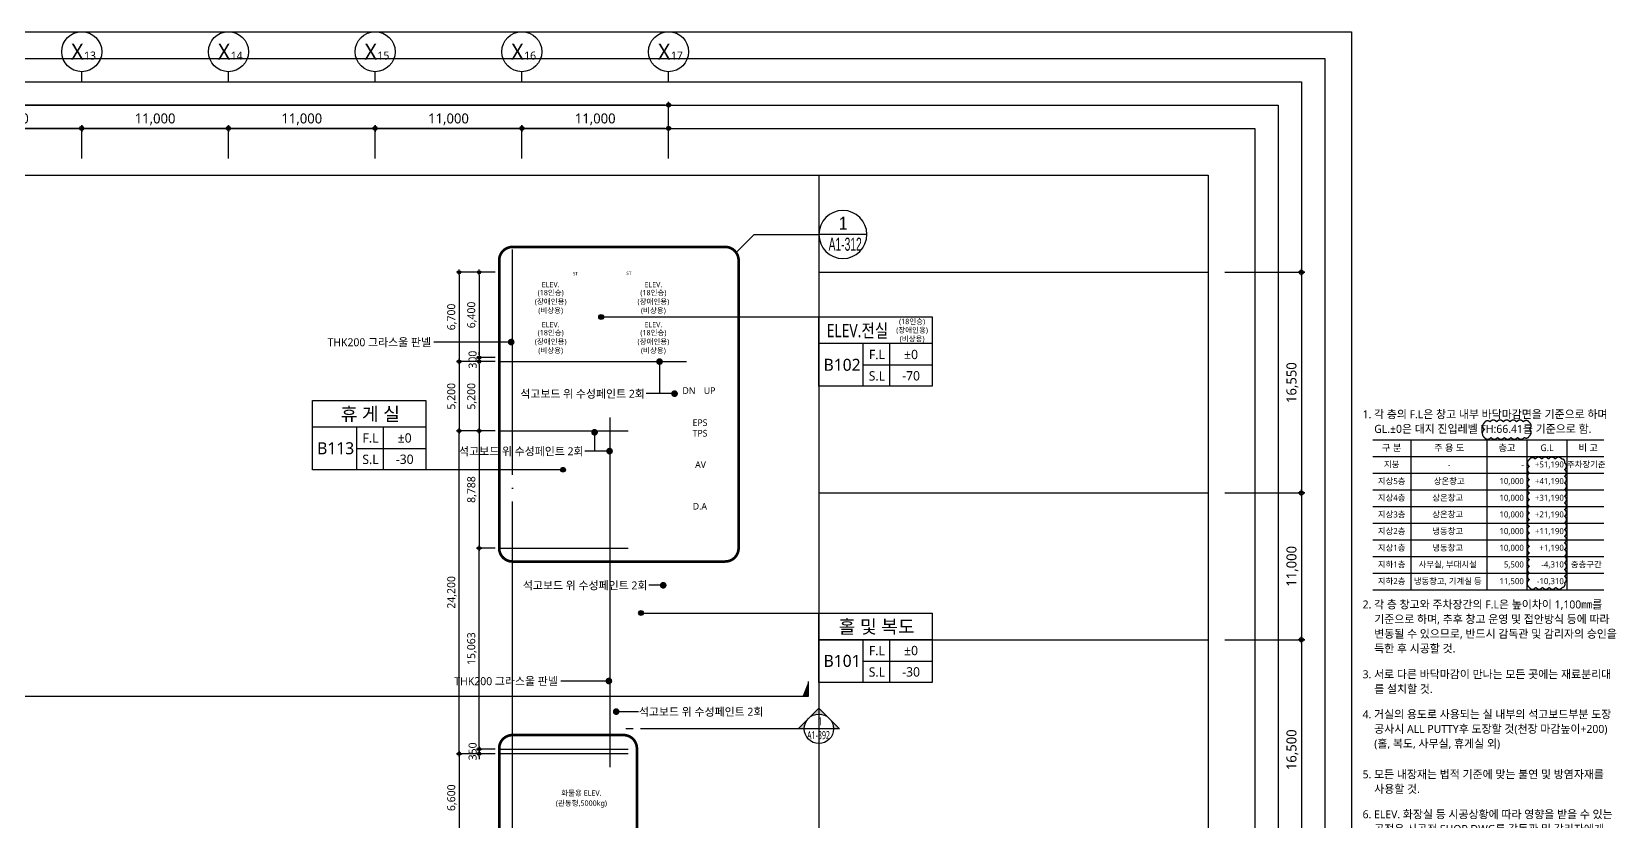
# Model space of a CAD drawing. Header units: millimetres. Extents: x 45782458 to 46215946, y 191740 to 1509539.
# Drawn here: x 46084020 to 46202835, y 1134234 to 1193440 of the extents above; entities that cross this region are included whole.
import ezdxf
from ezdxf.enums import TextEntityAlignment as Align

# ---------------------------------------------------------------- set-up
doc = ezdxf.new("R2010")
doc.units = ezdxf.units.MM
doc.header["$LTSCALE"] = 1000
doc.header["$MEASUREMENT"] = 0
doc.header["$PDSIZE"] = -10
for name, pattern in [('ACAD_ISO03W100', [30, 12, -18]), ('CEN', [62, 60, -1, 0, -1]), ('SYM$0$DASHDOT', [1, 0.5, -0.25, 0, -0.25])]:
    doc.linetypes.add(name, pattern=pattern)
doc.layers.get('0').update_dxf_attribs({"linetype": 'CONTINUOUS'})
doc.layers.get('Defpoints').update_dxf_attribs({"color": 171, "linetype": 'CONTINUOUS'})
for name, color, linetype in [('cen', 14, 'CONTINUOUS'), ('Center(AR)', 30, 'CEN'), ('DIM', 7, 'CONTINUOUS'), ('LED', 7, 'CONTINUOUS'), ('NDIM', 7, 'CONTINUOUS'), ('SYM', 7, 'CONTINUOUS'), ('SYM(AXIS)', 7, 'CONTINUOUS'), ('TEXT(AXIS)', 2, 'CONTINUOUS'), ('TEXT(MIN)', 7, 'CONTINUOUS'), ('TEXT(노트)', 7, 'CONTINUOUS'), ('TEXT(실명)', 3, 'CONTINUOUS'), ('TEXT-기입', 6, 'CONTINUOUS'), ('TITLE', 7, 'CONTINUOUS'), ('구간정리', 6, 'CONTINUOUS'), ('구간정리-TEXT', 3, 'CONTINUOUS')]:
    doc.layers.add(name, color=color, linetype=linetype)
doc.layers.add('VE변경사항적용-20220616', color=10, linetype='CONTINUOUS', plot=False)
doc.styles.add('CGS', font='cgse', dxfattribs={"bigfont": 'cgs'})
doc.styles.add('SYM$0$ARIAL', font='arial.ttf')
doc.styles.add('SYM$0$돋움', font='', dxfattribs={"width": 0.9})
doc.styles.add('TE', font='malgun_0.ttf')
doc.styles.add('나눔바른고딕', font='NanumBarunGothic.ttf')
doc.styles.get('SYM$0$돋움').set_extended_font_data('Dotum')
doc.dimstyles.new('BA', dxfattribs={"dimscale": 500, "dimtxt": 3, "dimasz": 1, "dimexe": 1, "dimexo": 5, "dimgap": 0.9, "dimtad": 1, "dimdec": 0, "dimdsep": 46, "dimlunit": 6, "dimtxsty": 'TE', "dimblk": 'DDD', "dimcen": 2.5, "dimclrd": 256, "dimclre": 256, "dimclrt": 3, "dimazin": 2, "dimtfac": 1, "dimtdec": 0, "dimtix": 1, "dimtmove": 2, "dimatfit": 3, "dimldrblk": 'DDD', "dimfxl": 1, "dimtolj": 1, "dimtzin": 0, "dimarcsym": 2})
doc.dimstyles.new('NDIM 1200', dxfattribs={"dimscale": 500, "dimtxt": 3, "dimasz": 1, "dimexe": 2, "dimexo": 2, "dimgap": 1, "dimtad": 1, "dimdec": 0, "dimdsep": 46, "dimtxsty": 'CGS', "dimblk": 'DOT0', "dimcen": 1, "dimdle": 8, "dimclrd": 2, "dimclre": 2, "dimclrt": 2, "dimadec": 0, "dimazin": 0, "dimtfac": 1, "dimtdec": 0, "dimtix": 1, "dimtmove": 2, "dimatfit": 3, "dimldrblk": 'DOT0', "dimfxl": 1, "dimtolj": 1, "dimtzin": 0, "dimlwd": -1, "dimlwe": -1, "dimarcsym": 0})

# ---------------------------------------------------------------- blocks, each defined once
blk = doc.blocks.new('DDD')
at = {"layer": 'DIM', "color": 0}
for p, q in [((-1, 0), (1, 0)), ((0, -1), (0, 1))]:
    blk.add_line(p, q, dxfattribs=at)
for radius in [0.6, 0.3]:
    blk.add_circle((0, 0), radius, dxfattribs=at)
blk = doc.blocks.new('*D307')
at = {"layer": 'Defpoints', "color": 0, "ltscale": 0.4, "transparency": 16777216}
for p in [(46076772, 1186190), (46076772, 1182690), (46087772, 1182690)]:
    blk.add_point(p, dxfattribs=at)
at = {"layer": 'NDIM', "lineweight": -2, "ltscale": 0.4, "transparency": 16777216}
for p, q in [((46076772, 1183940), (46076772, 1186440)), ((46087522, 1186190), (46077022, 1186190)), ((46087772, 1183940), (46087772, 1186440))]:
    blk.add_line(p, q, dxfattribs=at)
at = {"layer": 'NDIM', "lineweight": -2, "ltscale": 0.4, "transparency": 16777216, "xscale": 250, "yscale": 250, "zscale": 250, "rotation": 180}
blk.add_blockref('DDD', (46076772, 1186190), dxfattribs=at)
at = {"layer": 'NDIM', "lineweight": -2, "ltscale": 0.4, "transparency": 16777216, "xscale": 250, "yscale": 250, "zscale": 250}
blk.add_blockref('DDD', (46087772, 1186190), dxfattribs=at)
at = {"layer": 'NDIM', "color": 3, "ltscale": 0.4, "transparency": 16777216, "insert": (46082272, 1186868), "char_height": 750, "attachment_point": 5, "style": 'TE'}
blk.add_mtext('\\A1;11,000', dxfattribs=at)
blk = doc.blocks.new('*D308')
at = {"layer": 'Defpoints', "color": 0, "ltscale": 0.4, "transparency": 16777216}
for p in [(46087772, 1186190), (46087772, 1182690), (46098772, 1182690)]:
    blk.add_point(p, dxfattribs=at)
at = {"layer": 'NDIM', "lineweight": -2, "ltscale": 0.4, "transparency": 16777216}
for p, q in [((46087772, 1183940), (46087772, 1186440)), ((46098522, 1186190), (46088022, 1186190)), ((46098772, 1183940), (46098772, 1186440))]:
    blk.add_line(p, q, dxfattribs=at)
at = {"layer": 'NDIM', "lineweight": -2, "ltscale": 0.4, "transparency": 16777216, "xscale": 250, "yscale": 250, "zscale": 250, "rotation": 180}
blk.add_blockref('DDD', (46087772, 1186190), dxfattribs=at)
at = {"layer": 'NDIM', "lineweight": -2, "ltscale": 0.4, "transparency": 16777216, "xscale": 250, "yscale": 250, "zscale": 250}
blk.add_blockref('DDD', (46098772, 1186190), dxfattribs=at)
at = {"layer": 'NDIM', "color": 3, "ltscale": 0.4, "transparency": 16777216, "insert": (46093272, 1186868), "char_height": 750, "attachment_point": 5, "style": 'TE'}
blk.add_mtext('\\A1;11,000', dxfattribs=at)
blk = doc.blocks.new('A$C2F20087E')
at = {"layer": 'SYM(AXIS)'}
blk.add_line((600, 0), (600, 300), dxfattribs=at)
blk.add_circle((600, 900), 600, dxfattribs=at)
blk = doc.blocks.new('*D309')
at = {"layer": 'Defpoints', "color": 0, "ltscale": 0.4, "transparency": 16777216}
for p in [(46098772, 1186190), (46098772, 1182690), (46109772, 1182690)]:
    blk.add_point(p, dxfattribs=at)
at = {"layer": 'NDIM', "lineweight": -2, "ltscale": 0.4, "transparency": 16777216}
for p, q in [((46098772, 1183940), (46098772, 1186440)), ((46109522, 1186190), (46099022, 1186190)), ((46109772, 1183940), (46109772, 1186440))]:
    blk.add_line(p, q, dxfattribs=at)
at = {"layer": 'NDIM', "lineweight": -2, "ltscale": 0.4, "transparency": 16777216, "xscale": 250, "yscale": 250, "zscale": 250, "rotation": 180}
blk.add_blockref('DDD', (46098772, 1186190), dxfattribs=at)
at = {"layer": 'NDIM', "lineweight": -2, "ltscale": 0.4, "transparency": 16777216, "xscale": 250, "yscale": 250, "zscale": 250}
blk.add_blockref('DDD', (46109772, 1186190), dxfattribs=at)
at = {"layer": 'NDIM', "color": 3, "ltscale": 0.4, "transparency": 16777216, "insert": (46104272, 1186868), "char_height": 750, "attachment_point": 5, "style": 'TE'}
blk.add_mtext('\\A1;11,000', dxfattribs=at)
blk = doc.blocks.new('*D310')
at = {"layer": 'Defpoints', "color": 0, "ltscale": 0.4, "transparency": 16777216}
for p in [(46109772, 1186190), (46109772, 1182690), (46120772, 1182690)]:
    blk.add_point(p, dxfattribs=at)
at = {"layer": 'NDIM', "lineweight": -2, "ltscale": 0.4, "transparency": 16777216}
for p, q in [((46109772, 1183940), (46109772, 1186440)), ((46120522, 1186190), (46110022, 1186190)), ((46120772, 1183940), (46120772, 1186440))]:
    blk.add_line(p, q, dxfattribs=at)
at = {"layer": 'NDIM', "lineweight": -2, "ltscale": 0.4, "transparency": 16777216, "xscale": 250, "yscale": 250, "zscale": 250, "rotation": 180}
blk.add_blockref('DDD', (46109772, 1186190), dxfattribs=at)
at = {"layer": 'NDIM', "lineweight": -2, "ltscale": 0.4, "transparency": 16777216, "xscale": 250, "yscale": 250, "zscale": 250}
blk.add_blockref('DDD', (46120772, 1186190), dxfattribs=at)
at = {"layer": 'NDIM', "color": 3, "ltscale": 0.4, "transparency": 16777216, "insert": (46115272, 1186868), "char_height": 750, "attachment_point": 5, "style": 'TE'}
blk.add_mtext('\\A1;11,000', dxfattribs=at)
blk = doc.blocks.new('*D311')
at = {"layer": 'Defpoints', "color": 0, "ltscale": 0.4, "transparency": 16777216}
for p in [(46120772, 1186190), (46120772, 1182690), (46131772, 1182690)]:
    blk.add_point(p, dxfattribs=at)
at = {"layer": 'NDIM', "lineweight": -2, "ltscale": 0.4, "transparency": 16777216}
for p, q in [((46120772, 1183940), (46120772, 1186440)), ((46131522, 1186190), (46121022, 1186190)), ((46131772, 1183940), (46131772, 1186440))]:
    blk.add_line(p, q, dxfattribs=at)
at = {"layer": 'NDIM', "lineweight": -2, "ltscale": 0.4, "transparency": 16777216, "xscale": 250, "yscale": 250, "zscale": 250, "rotation": 180}
blk.add_blockref('DDD', (46120772, 1186190), dxfattribs=at)
at = {"layer": 'NDIM', "lineweight": -2, "ltscale": 0.4, "transparency": 16777216, "xscale": 250, "yscale": 250, "zscale": 250}
blk.add_blockref('DDD', (46131772, 1186190), dxfattribs=at)
at = {"layer": 'NDIM', "color": 3, "ltscale": 0.4, "transparency": 16777216, "insert": (46126272, 1186868), "char_height": 750, "attachment_point": 5, "style": 'TE'}
blk.add_mtext('\\A1;11,000', dxfattribs=at)
blk = doc.blocks.new('A$C51E23882')
at = {"layer": 'TITLE'}
blk.add_lwpolyline([(8500, 0), (0, 0), (0, 5200), (8500, 5200)], close=True, dxfattribs=at)
for points in [[(8500, 3200), (0, 3200)], [(3300, 3200), (3300, 0)], [(5300, 3200), (5300, 0)], [(3300, 1600), (8500, 1600)]]:
    blk.add_lwpolyline(points, dxfattribs=at)
at = {"layer": 'TITLE', "style": '나눔바른고딕'}
for s, p in [('F.L', (4352, 2378)), ('S.L', (4352, 778))]:
    blk.add_text(s, height=700, dxfattribs=at).set_placement(p, align=Align.MIDDLE)
blk = doc.blocks.new('*D538')
at = {"layer": 'Defpoints', "color": 0, "ltscale": 0.4, "transparency": 16777216}
for p in [(46172222, 1147851), (46172222, 1131351), (46179222, 1131351)]:
    blk.add_point(p, dxfattribs=at)
at = {"layer": 'NDIM', "lineweight": -2, "ltscale": 0.4, "transparency": 16777216}
for p, q in [((46173472, 1147851), (46179472, 1147851)), ((46179222, 1147601), (46179222, 1131601)), ((46173472, 1131351), (46179472, 1131351))]:
    blk.add_line(p, q, dxfattribs=at)
at = {"layer": 'NDIM', "lineweight": -2, "ltscale": 0.4, "transparency": 16777216, "xscale": 250, "yscale": 250, "zscale": 250}
for p, rotation in [((46179222, 1147851), 90), ((46179222, 1131351), 270)]:
    blk.add_blockref('DDD', p, dxfattribs=dict(at, rotation=rotation))
at = {"layer": 'NDIM', "color": 3, "ltscale": 0.4, "transparency": 16777216, "insert": (46178545, 1139601), "char_height": 750, "attachment_point": 5, "rotation": 90, "style": 'TE'}
blk.add_mtext('\\A1;16,500', dxfattribs=at)
blk = doc.blocks.new('*D539')
at = {"layer": 'Defpoints', "color": 0, "ltscale": 0.4, "transparency": 16777216}
for p in [(46172222, 1158851), (46172222, 1147851), (46179222, 1147851)]:
    blk.add_point(p, dxfattribs=at)
at = {"layer": 'NDIM', "lineweight": -2, "ltscale": 0.4, "transparency": 16777216}
for p, q in [((46173472, 1158851), (46179472, 1158851)), ((46179222, 1158601), (46179222, 1148101)), ((46173472, 1147851), (46179472, 1147851))]:
    blk.add_line(p, q, dxfattribs=at)
at = {"layer": 'NDIM', "lineweight": -2, "ltscale": 0.4, "transparency": 16777216, "xscale": 250, "yscale": 250, "zscale": 250}
for p, rotation in [((46179222, 1158851), 90), ((46179222, 1147851), 270)]:
    blk.add_blockref('DDD', p, dxfattribs=dict(at, rotation=rotation))
at = {"layer": 'NDIM', "color": 3, "ltscale": 0.4, "transparency": 16777216, "insert": (46178545, 1153351), "char_height": 750, "attachment_point": 5, "rotation": 90, "style": 'TE'}
blk.add_mtext('\\A1;11,000', dxfattribs=at)
blk = doc.blocks.new('*D540')
at = {"layer": 'Defpoints', "color": 0, "ltscale": 0.4, "transparency": 16777216}
for p in [(46172222, 1175401), (46172222, 1158851), (46179222, 1158851)]:
    blk.add_point(p, dxfattribs=at)
at = {"layer": 'NDIM', "lineweight": -2, "ltscale": 0.4, "transparency": 16777216}
for p, q in [((46173472, 1175401), (46179472, 1175401)), ((46179222, 1175151), (46179222, 1159101)), ((46173472, 1158851), (46179472, 1158851))]:
    blk.add_line(p, q, dxfattribs=at)
at = {"layer": 'NDIM', "lineweight": -2, "ltscale": 0.4, "transparency": 16777216, "xscale": 250, "yscale": 250, "zscale": 250}
for p, rotation in [((46179222, 1175401), 90), ((46179222, 1158851), 270)]:
    blk.add_blockref('DDD', p, dxfattribs=dict(at, rotation=rotation))
at = {"layer": 'NDIM', "color": 3, "ltscale": 0.4, "transparency": 16777216, "insert": (46178545, 1167126), "char_height": 750, "attachment_point": 5, "rotation": 90, "style": 'TE'}
blk.add_mtext('\\A1;16,550', dxfattribs=at)
blk = doc.blocks.new('*D668')
at = {"layer": 'Defpoints', "color": 0, "ltscale": 0.4, "transparency": 16777216}
for p in [(46119072, 1139651), (46117572, 1139301), (46119072, 1139301)]:
    blk.add_point(p, dxfattribs=at)
at = {"layer": 'NDIM', "lineweight": -2, "ltscale": 0.4, "transparency": 16777216}
for p, q in [((46118772, 1139651), (46117372, 1139651)), ((46117572, 1139851), (46117572, 1140051)), ((46117572, 1139651), (46117572, 1139301)), ((46118772, 1139301), (46117372, 1139301)), ((46117572, 1139101), (46117572, 1138901))]:
    blk.add_line(p, q, dxfattribs=at)
at = {"layer": 'NDIM', "lineweight": -2, "ltscale": 0.4, "transparency": 16777216, "xscale": 200, "yscale": 200, "zscale": 200}
for p, rotation in [((46117572, 1139651), 270), ((46117572, 1139301), 90)]:
    blk.add_blockref('DDD', p, dxfattribs=dict(at, rotation=rotation))
at = {"layer": 'NDIM', "color": 3, "ltscale": 0.4, "transparency": 16777216, "insert": (46117082, 1139476), "char_height": 600, "attachment_point": 5, "rotation": 90, "style": 'TE'}
blk.add_mtext('\\A1;350', dxfattribs=at)
blk = doc.blocks.new('*D669')
at = {"layer": 'Defpoints', "color": 0, "ltscale": 0.4, "transparency": 16777216}
for p in [(46119072, 1139301), (46116072, 1132701), (46119072, 1132701)]:
    blk.add_point(p, dxfattribs=at)
at = {"layer": 'NDIM', "lineweight": -2, "ltscale": 0.4, "transparency": 16777216}
for p, q in [((46118772, 1139301), (46115872, 1139301)), ((46116072, 1139101), (46116072, 1132901)), ((46118772, 1132701), (46115872, 1132701))]:
    blk.add_line(p, q, dxfattribs=at)
at = {"layer": 'NDIM', "lineweight": -2, "ltscale": 0.4, "transparency": 16777216, "xscale": 200, "yscale": 200, "zscale": 200}
for p, rotation in [((46116072, 1139301), 90), ((46116072, 1132701), 270)]:
    blk.add_blockref('DDD', p, dxfattribs=dict(at, rotation=rotation))
at = {"layer": 'NDIM', "color": 3, "ltscale": 0.4, "transparency": 16777216, "insert": (46115532, 1136001), "char_height": 600, "attachment_point": 5, "rotation": 90, "style": 'TE'}
blk.add_mtext('\\A1;6,600', dxfattribs=at)
blk = doc.blocks.new('*D674')
at = {"layer": 'Defpoints', "color": 0, "ltscale": 0.4, "transparency": 16777216}
for p in [(46117572, 1168701), (46119072, 1169001), (46119072, 1168701)]:
    blk.add_point(p, dxfattribs=at)
at = {"layer": 'NDIM', "lineweight": -2, "ltscale": 0.4, "transparency": 16777216}
for p, q in [((46117572, 1169201), (46117572, 1169401)), ((46118772, 1169001), (46117372, 1169001)), ((46118772, 1168701), (46117372, 1168701)), ((46117572, 1169001), (46117572, 1168701)), ((46117572, 1168501), (46117572, 1168301))]:
    blk.add_line(p, q, dxfattribs=at)
at = {"layer": 'NDIM', "lineweight": -2, "ltscale": 0.4, "transparency": 16777216, "xscale": 200, "yscale": 200, "zscale": 200}
for p, rotation in [((46117572, 1169001), 270), ((46117572, 1168701), 90)]:
    blk.add_blockref('DDD', p, dxfattribs=dict(at, rotation=rotation))
at = {"layer": 'NDIM', "color": 3, "ltscale": 0.4, "transparency": 16777216, "insert": (46117082, 1168851), "char_height": 600, "attachment_point": 5, "rotation": 90, "style": 'TE'}
blk.add_mtext('\\A1;300', dxfattribs=at)
blk = doc.blocks.new('*D675')
at = {"layer": 'Defpoints', "color": 0, "ltscale": 0.4, "transparency": 16777216}
for p in [(46119072, 1168701), (46116072, 1163501), (46119072, 1163501)]:
    blk.add_point(p, dxfattribs=at)
at = {"layer": 'NDIM', "lineweight": -2, "ltscale": 0.4, "transparency": 16777216}
for p, q in [((46118772, 1168701), (46115872, 1168701)), ((46116072, 1168501), (46116072, 1163701)), ((46118772, 1163501), (46115872, 1163501))]:
    blk.add_line(p, q, dxfattribs=at)
at = {"layer": 'NDIM', "lineweight": -2, "ltscale": 0.4, "transparency": 16777216, "xscale": 200, "yscale": 200, "zscale": 200}
for p, rotation in [((46116072, 1168701), 90), ((46116072, 1163501), 270)]:
    blk.add_blockref('DDD', p, dxfattribs=dict(at, rotation=rotation))
at = {"layer": 'NDIM', "color": 3, "ltscale": 0.4, "transparency": 16777216, "insert": (46115532, 1166101), "char_height": 600, "attachment_point": 5, "rotation": 90, "style": 'TE'}
blk.add_mtext('\\A1;5,200', dxfattribs=at)
blk = doc.blocks.new('*D676')
at = {"layer": 'Defpoints', "color": 0, "ltscale": 0.4, "transparency": 16777216}
for p in [(46119072, 1163501), (46117572, 1154714), (46119072, 1154714)]:
    blk.add_point(p, dxfattribs=at)
at = {"layer": 'NDIM', "lineweight": -2, "ltscale": 0.4, "transparency": 16777216}
for p, q in [((46118772, 1163501), (46117372, 1163501)), ((46117572, 1163301), (46117572, 1154914)), ((46118772, 1154714), (46117372, 1154714))]:
    blk.add_line(p, q, dxfattribs=at)
at = {"layer": 'NDIM', "lineweight": -2, "ltscale": 0.4, "transparency": 16777216, "xscale": 200, "yscale": 200, "zscale": 200}
for p, rotation in [((46117572, 1163501), 90), ((46117572, 1154714), 270)]:
    blk.add_blockref('DDD', p, dxfattribs=dict(at, rotation=rotation))
at = {"layer": 'NDIM', "color": 3, "ltscale": 0.4, "transparency": 16777216, "insert": (46117032, 1159108), "char_height": 600, "attachment_point": 5, "rotation": 90, "style": 'TE'}
blk.add_mtext('\\A1;8,788', dxfattribs=at)
blk = doc.blocks.new('*D677')
at = {"layer": 'Defpoints', "color": 0, "ltscale": 0.4, "transparency": 16777216}
for p in [(46116072, 1163501), (46119072, 1163501), (46119072, 1139301)]:
    blk.add_point(p, dxfattribs=at)
at = {"layer": 'NDIM', "lineweight": -2, "ltscale": 0.4, "transparency": 16777216}
for p, q in [((46118772, 1163501), (46115872, 1163501)), ((46116072, 1139501), (46116072, 1163301)), ((46118772, 1139301), (46115872, 1139301))]:
    blk.add_line(p, q, dxfattribs=at)
at = {"layer": 'NDIM', "lineweight": -2, "ltscale": 0.4, "transparency": 16777216, "xscale": 200, "yscale": 200, "zscale": 200}
for p, rotation in [((46116072, 1163501), 90), ((46116072, 1139301), 270)]:
    blk.add_blockref('DDD', p, dxfattribs=dict(at, rotation=rotation))
at = {"layer": 'NDIM', "color": 3, "ltscale": 0.4, "transparency": 16777216, "insert": (46115532, 1151401), "char_height": 600, "attachment_point": 5, "rotation": 90, "style": 'TE'}
blk.add_mtext('\\A1;24,200', dxfattribs=at)
blk = doc.blocks.new('*D678')
at = {"layer": 'Defpoints', "color": 0, "ltscale": 0.4, "transparency": 16777216}
for p in [(46117572, 1154714), (46119072, 1154714), (46119072, 1139651)]:
    blk.add_point(p, dxfattribs=at)
at = {"layer": 'NDIM', "lineweight": -2, "ltscale": 0.4, "transparency": 16777216}
for p, q in [((46118772, 1154714), (46117372, 1154714)), ((46117572, 1139851), (46117572, 1154514)), ((46118772, 1139651), (46117372, 1139651))]:
    blk.add_line(p, q, dxfattribs=at)
at = {"layer": 'NDIM', "lineweight": -2, "ltscale": 0.4, "transparency": 16777216, "xscale": 200, "yscale": 200, "zscale": 200}
for p, rotation in [((46117572, 1154714), 90), ((46117572, 1139651), 270)]:
    blk.add_blockref('DDD', p, dxfattribs=dict(at, rotation=rotation))
at = {"layer": 'NDIM', "color": 3, "ltscale": 0.4, "transparency": 16777216, "insert": (46117030, 1147183), "char_height": 600, "attachment_point": 5, "rotation": 90, "style": 'TE'}
blk.add_mtext('\\A1;15,063', dxfattribs=at)
blk = doc.blocks.new('*D679')
at = {"layer": 'Defpoints', "color": 0, "ltscale": 0.4, "transparency": 16777216}
for p in [(46119072, 1175401), (46116072, 1168701), (46119072, 1168701)]:
    blk.add_point(p, dxfattribs=at)
at = {"layer": 'NDIM', "lineweight": -2, "ltscale": 0.4, "transparency": 16777216}
for p, q in [((46118772, 1175401), (46115872, 1175401)), ((46116072, 1175201), (46116072, 1168901)), ((46118772, 1168701), (46115872, 1168701))]:
    blk.add_line(p, q, dxfattribs=at)
at = {"layer": 'NDIM', "lineweight": -2, "ltscale": 0.4, "transparency": 16777216, "xscale": 200, "yscale": 200, "zscale": 200}
for p, rotation in [((46116072, 1175401), 90), ((46116072, 1168701), 270)]:
    blk.add_blockref('DDD', p, dxfattribs=dict(at, rotation=rotation))
at = {"layer": 'NDIM', "color": 3, "ltscale": 0.4, "transparency": 16777216, "insert": (46115532, 1172051), "char_height": 600, "attachment_point": 5, "rotation": 90, "style": 'TE'}
blk.add_mtext('\\A1;6,700', dxfattribs=at)
blk = doc.blocks.new('*D680')
at = {"layer": 'Defpoints', "color": 0, "ltscale": 0.4, "transparency": 16777216}
for p in [(46119072, 1168701), (46117572, 1163501), (46119072, 1163501)]:
    blk.add_point(p, dxfattribs=at)
at = {"layer": 'NDIM', "lineweight": -2, "ltscale": 0.4, "transparency": 16777216}
for p, q in [((46118772, 1168701), (46117372, 1168701)), ((46117572, 1168501), (46117572, 1163701)), ((46118772, 1163501), (46117372, 1163501))]:
    blk.add_line(p, q, dxfattribs=at)
at = {"layer": 'NDIM', "lineweight": -2, "ltscale": 0.4, "transparency": 16777216, "xscale": 200, "yscale": 200, "zscale": 200}
for p, rotation in [((46117572, 1168701), 90), ((46117572, 1163501), 270)]:
    blk.add_blockref('DDD', p, dxfattribs=dict(at, rotation=rotation))
at = {"layer": 'NDIM', "color": 3, "ltscale": 0.4, "transparency": 16777216, "insert": (46117032, 1166101), "char_height": 600, "attachment_point": 5, "rotation": 90, "style": 'TE'}
blk.add_mtext('\\A1;5,200', dxfattribs=at)
blk = doc.blocks.new('*D681')
at = {"layer": 'Defpoints', "color": 0, "ltscale": 0.4, "transparency": 16777216}
for p in [(46119072, 1175401), (46117572, 1169001), (46119072, 1169001)]:
    blk.add_point(p, dxfattribs=at)
at = {"layer": 'NDIM', "lineweight": -2, "ltscale": 0.4, "transparency": 16777216}
for p, q in [((46118772, 1175401), (46117372, 1175401)), ((46117572, 1175201), (46117572, 1169201)), ((46118772, 1169001), (46117372, 1169001))]:
    blk.add_line(p, q, dxfattribs=at)
at = {"layer": 'NDIM', "lineweight": -2, "ltscale": 0.4, "transparency": 16777216, "xscale": 200, "yscale": 200, "zscale": 200}
for p, rotation in [((46117572, 1175401), 90), ((46117572, 1169001), 270)]:
    blk.add_blockref('DDD', p, dxfattribs=dict(at, rotation=rotation))
at = {"layer": 'NDIM', "color": 3, "ltscale": 0.4, "transparency": 16777216, "insert": (46117032, 1172201), "char_height": 600, "attachment_point": 5, "rotation": 90, "style": 'TE'}
blk.add_mtext('\\A1;6,400', dxfattribs=at)
blk = doc.blocks.new('sadnjfknkfggfhfgh')
at = {"layer": 'TEXT(MIN)'}
for points in [[(43152817, 1561090), (43187500, 1561090)], [(43158517, 1561090), (43158517, 1538590)], [(43169917, 1561090), (43169917, 1538590)], [(43175917, 1561090), (43175917, 1538590)], [(43181917, 1561090), (43181917, 1538590)], [(43152817, 1558590), (43187500, 1558590)], [(43152817, 1556090), (43187500, 1556090)], [(43152817, 1553590), (43187500, 1553590)], [(43152817, 1551090), (43187500, 1551090)], [(43152817, 1548590), (43187500, 1548590)], [(43152817, 1546090), (43187500, 1546090)], [(43152817, 1543590), (43187500, 1543590)], [(43152817, 1541090), (43187500, 1541090)], [(43152817, 1538590), (43187500, 1538590)]]:
    blk.add_lwpolyline(points, dxfattribs=at)
at = {"layer": 'VE변경사항적용-20220616', "linetype": 'ACAD_ISO03W100'}
for points in [[(43169553, 1561457, 0.5205671), (43170553, 1561457, 0.5205671), (43171553, 1561457, 0.5205671), (43172553, 1561457, 0.5205671), (43173553, 1561457, 0.5205671), (43174553, 1561457, 0.5205671), (43175553, 1561457, 0.5205671), (43176324, 1561686, 0.5205671), (43176324, 1562686, 0.5205671), (43176324, 1563686, 0.5205671), (43175411, 1563773, 0.5205671), (43174411, 1563773, 0.5205671), (43173411, 1563773, 0.5205671), (43172411, 1563773, 0.5205671), (43171411, 1563773, 0.5205671), (43170411, 1563773, 0.5205671), (43169553, 1563630, 0.5205671), (43169553, 1562630, 0.5205671)], [(43176283, 1538961, 0.5205671), (43177283, 1538961, 0.5205671), (43178283, 1538961, 0.5205671), (43179283, 1538961, 0.5205671), (43180283, 1538961, 0.5205671), (43181283, 1538961, 0.5205671), (43181611, 1539632, 0.5205671), (43181611, 1540632, 0.5205671), (43181611, 1541632, 0.5205671), (43181611, 1542632, 0.5205671), (43181611, 1543632, 0.5205671), (43181611, 1544632, 0.5205671), (43181611, 1545632, 0.5205671), (43181611, 1546632, 0.5205671), (43181611, 1547632, 0.5205671), (43181611, 1548632, 0.5205671), (43181611, 1549632, 0.5205671), (43181611, 1550632, 0.5205671), (43181611, 1551632, 0.5205671), (43181611, 1552632, 0.5205671), (43181611, 1553632, 0.5205671), (43181611, 1554632, 0.5205671), (43181611, 1555632, 0.5205671), (43181611, 1556632, 0.5205671), (43181611, 1557632, 0.5205671), (43181186, 1558208, 0.5205671), (43180186, 1558208, 0.5205671), (43179186, 1558208, 0.5205671), (43178186, 1558208, 0.5205671), (43177186, 1558208, 0.5205671), (43176283, 1558111, 0.5205671), (43176283, 1557111, 0.5205671), (43176283, 1556111, 0.5205671), (43176283, 1555111, 0.5205671), (43176283, 1554111, 0.5205671), (43176283, 1553111, 0.5205671), (43176283, 1552111, 0.5205671), (43176283, 1551111, 0.5205671), (43176283, 1550111, 0.5205671), (43176283, 1549111, 0.5205671), (43176283, 1548111, 0.5205671), (43176283, 1547111, 0.5205671), (43176283, 1546111, 0.5205671), (43176283, 1545111, 0.5205671), (43176283, 1544111, 0.5205671), (43176283, 1543111, 0.5205671), (43176283, 1542111, 0.5205671), (43176283, 1541111, 0.5205671), (43176283, 1540111, 0.5205671)]]:
    blk.add_lwpolyline(points, format="xyb", close=True, dxfattribs=at)
at = {"layer": 'TEXT(MIN)', "style": '나눔바른고딕'}
for s, p in [('1. 각 층의 F.L은 창고 내부 바닥마감면을 기준으로 하며', (43151304, 1564928)), ('GL.±0은 대지 진입레벨 FH:66.41를 기준으로 함.', (43153044, 1562728)), ('2. 각 층 창고와 주차장간의 F.L은 높이차이 1,100㎜를', (43151304, 1536398)), ('기준으로 하며, 추후 창고 운영 및 접안방식 등에 따라', (43153044, 1534198)), ('변동될 수 있으므로, 반드시 감독관 및 감리자의 승인을', (43153044, 1531998)), ('득한 후 시공할 것.', (43153044, 1529798)), ('3. 서로 다른 바닥마감이 만나는 모든 곳에는 재료분리대', (43151304, 1525928)), ('를 설치할 것.', (43153044, 1523728)), ('4. 거실의 용도로 사용되는 실 내부의 석고보드부분 도장', (43151304, 1519928)), ('공사시 ALL PUTTY후 도장할 것(천장 마감높이+200)', (43153044, 1517728)), ('(홀, 복도, 사무실, 휴게실 외)', (43153044, 1515528)), ('5. 모든 내장재는 법적 기준에 맞는 불연 및 방염자재를', (43151304, 1510928)), ('사용할 것.', (43153044, 1508728)), ('6. ELEV. 화장실 등 시공상황에 따라 영향을 받을 수 있는', (43151304, 1504928)), ('공정은 시공전 SHOP DWG를 감독관 및 감리자에게', (43153044, 1502728)), ('제출하고 승인을 득한 후 시공할 것.', (43153044, 1500528)), ('7. 전기, 기계 설비용 등 OPEN부분은 담당자와 협의하고', (43151304, 1496928)), ('시멘트몰탈 또는 방화충진재로 처리 후 감리자의', (43153044, 1494728)), ('승인을 득할 것.', (43153044, 1492528)), ('8. 휴게실, 사무실, 사무용 창고의 창호 상부에는', (43151304, 1489028)), ('H150×W200 커튼박스 설치.', (43153044, 1486828)), ('9. RAMP-주차장에 사용되는 E.J는 구조도면 참조.', (43151304, 1484028)), ('10. PS 및 AV 바닥 층간방화 적용.', (43151304, 1481028)), ('11. 외부 패널과 슬래브가 만나는 부분은 FIRE STOP', (43151304, 1478028)), ('암면충진 및 THK1.2 STL PLATE(양면받이) 마감.', (43153044, 1475828)), ('(건축물의 피난방화구조등의 기준에 관한 규칙의 내화', (43153044, 1473628)), ('충전구조 세부운영지침에 따라 시공할 것.)', (43153044, 1471428)), ('12. 단면도를 포함한 건축 CAD 파일에 명기되어 있는', (43151304, 1468028)), ('구조 부재의 단면과 리스트는 검토 및 참조를 위한것', (43153044, 1465828)), ('이므로, 구조도면을 우선으로 할 것.', (43153044, 1463528)), ('13. 경사로 최상층 및 지붕, 외벽에 면하는 옥탑지붕에', (43151304, 1459728)), ('설치되는 청소용 고리의 간격은 감독관 및 감리자에게', (43153044, 1457528)), ('승인을 득한 후 시공할 것.', (43153044, 1455228))]:
    blk.add_text(s, height=1200, dxfattribs=at).set_placement(p, align=Align.MIDDLE_LEFT)
for s, height, p in [('구 분', 1000, (43155666, 1559896)), ('주 용 도', 1000, (43164299, 1559896)), ('층고', 1000, (43172962, 1559896)), ('G.L', 1000, (43178962, 1559896)), ('비 고', 1000, (43185143, 1559896)), ('지붕', 900, (43155666, 1557396)), ('-', 900, (43164289, 1557396)), ('주차장기준', 900, (43184845, 1557396)), ('지상5층', 900, (43155666, 1554896)), ('상온창고', 900, (43164289, 1554896)), ('지상4층', 900, (43155666, 1552396)), ('상온창고', 900, (43164070, 1552396)), ('지상3층', 900, (43155666, 1549896)), ('상온창고', 900, (43164070, 1549896)), ('지상2층', 900, (43155666, 1547396)), ('냉동창고', 900, (43164070, 1547396)), ('지상1층', 900, (43155666, 1544896)), ('냉동창고', 900, (43164070, 1544896)), ('지하1층', 900, (43155666, 1542396)), ('사무실, 부대시설', 900, (43164070, 1542396)), ('중층구간', 900, (43184845, 1542396)), ('지하2층', 900, (43155666, 1539896)), ('냉동창고, 기계실 등', 900, (43164070, 1539896))]:
    blk.add_text(s, height=height, dxfattribs=at).set_placement(p, align=Align.MIDDLE_CENTER)
for s, p in [('-', (43175487, 1557396)), ('+51,190', (43181487, 1557396)), ('10,000', (43175487, 1554896)), ('+41,190', (43181487, 1554896)), ('10,000', (43175487, 1552396)), ('+31,190', (43181487, 1552396)), ('10,000', (43175487, 1549896)), ('+21,190', (43181487, 1549896)), ('10,000', (43175487, 1547396)), ('+11,190', (43181487, 1547396)), ('10,000', (43175487, 1544896)), ('+1,190', (43181487, 1544896)), ('5,500', (43175487, 1542396)), ('-4,310', (43181487, 1542396)), ('11,500', (43175487, 1539896)), ('-10,310', (43181487, 1539896))]:
    blk.add_text(s, height=900, dxfattribs=at).set_placement(p, align=Align.MIDDLE_RIGHT)
blk = doc.blocks.new('DOT0')
blk.add_line((-3, 0), (3, 0))
at = {"color": 6}
blk.add_circle((0, 0), 0.75, dxfattribs=at)
blk = doc.blocks.new('SYM$0$det-tar-wi')
at = {"layer": '구간정리', "ltscale": 0.2}
blk.add_line((0, 0), (11, 0), dxfattribs=at)
blk.add_circle((5.5, 0), 5.5, dxfattribs=at)
at = {"layer": '구간정리-TEXT', "color": 3, "style": 'SYM$0$ARIAL'}
blk.add_attdef('2', text='', height=3, dxfattribs=at).set_placement((5.5, 2.58), align=Align.MIDDLE_CENTER)
at = {"layer": '구간정리-TEXT', "color": 3, "style": 'SYM$0$ARIAL', "width": 0.6}
blk.add_attdef('A1.00', text='', height=3, dxfattribs=at).set_placement((5.57, -2.22), align=Align.MIDDLE_CENTER)

msp = doc.modelspace()

# ---------------------------------------------------------------- hatches: boundary and pattern name
at = {"layer": 'LED'}
h = msp.add_hatch(color=256, dxfattribs=at)
h.dxf.hatch_style = 1
edge = h.paths.add_edge_path()
edge.add_arc((46126718.2, 1172048.3), 180, 90, 450, ccw=False)
h = msp.add_hatch(color=256, dxfattribs=at)
h.dxf.hatch_style = 1
edge = h.paths.add_edge_path()
edge.add_arc((46123859.8, 1160593.4), 180, 0, 360)
h = msp.add_hatch(color=256, dxfattribs=at)
h.dxf.hatch_style = 1
edge = h.paths.add_edge_path()
edge.add_arc((46129710.8, 1149851.3), 180, 180, 540, ccw=False)
at = {"layer": 'SYM'}
msp.add_hatch(color=256, dxfattribs=at).paths.add_polyline_path([(46142262.5, 1144726.3), (46141822.5, 1143626.3), (46142262.5, 1143626.3)])
h = msp.add_hatch(color=256, dxfattribs=at)
h.paths.add_polyline_path([(46143042.2, 1142724.2), (46143820, 1141946.4, 0.41421356), (46142264.4, 1141946.4)])
h.paths.add_polyline_path([(46143820, 1141946.4), (46144597.8, 1141168.5), (46144142.2, 1141168.5, 0.19891237)])
h.paths.add_polyline_path([(46142264.4, 1141946.4, 0.19891237), (46141942.2, 1141168.5), (46141486.6, 1141168.5)])

# ---------------------------------------------------------------- linework, layer by layer
msp.add_line((46144142.2, 1141168.5), (46141942.2, 1141168.5))
at = {"ltscale": 10000}
for points in [[(46126674.7, 1172051.3), (46143042.2, 1172051.3)], [(46123859.8, 1160593.4), (46113572.3, 1160593.4)], [(46129710.8, 1149851.3), (46143042.2, 1149851.3)]]:
    msp.add_lwpolyline(points, dxfattribs=at)
at = {"layer": 'cen', "ltscale": 10000}
for p, q in [((46143042.2, 1175401.3), (46172222.3, 1175401.3)), ((46143042.2, 1158851.3), (46172222.3, 1158851.3)), ((46143042.2, 1147851.3), (46172222.3, 1147851.3)), ((46128747.3, 1139301.3), (46119072.3, 1139301.3))]:
    msp.add_line(p, q, dxfattribs=at)
at = {"layer": 'Center(AR)'}
for p, q in [((46120072.3, 1098201.3), (46120072.3, 1177101.3)), ((46119072.3, 1168701.3), (46133122.3, 1168701.3)), ((46127397.3, 1138301.3), (46127397.3, 1164501.3)), ((46119072.3, 1163501.3), (46128747.3, 1163501.3)), ((46119072.3, 1154713.8), (46128747.3, 1154713.8)), ((46119072.3, 1139651.3), (46128747.3, 1139651.3))]:
    msp.add_line(p, q, dxfattribs=at)
at = {"layer": 'Defpoints'}
msp.add_line((46018772.3, 1143626.3), (46142262.5, 1143626.3), dxfattribs=at)
for points in [[(46182972.3, 1055740.2), (46006272.3, 1055740.2), (46006272.3, 1193440.2), (46182972.3, 1193440.2)], [(46180972.3, 1057740.2), (46010022.3, 1057740.2), (46010022.3, 1191440.2), (46180972.3, 1191440.2)], [(46179222.3, 1059490.2), (46011772.3, 1059490.2), (46011772.3, 1189690.2), (46179222.3, 1189690.2)], [(46177472.3, 1061240.2), (46013522.3, 1061240.2), (46013522.3, 1187940.2), (46177472.3, 1187940.2)], [(46175722.3, 1062990.2), (46015272.3, 1062990.2), (46015272.3, 1186190.2), (46175722.3, 1186190.2)], [(46172222.3, 1066490.2), (46018772.3, 1066490.2), (46018772.3, 1182690.2), (46172222.3, 1182690.2)], [(46143042.2, 1066490.2), (46018772.3, 1066490.2), (46018772.3, 1182690.2), (46143042.2, 1182690.2)]]:
    msp.add_lwpolyline(points, close=True, dxfattribs=at)
at = {"layer": 'LED'}
for centre in [(46126718.2, 1172048.3), (46123859.8, 1160593.4), (46129710.8, 1149851.3)]:
    msp.add_circle(centre, 180, dxfattribs=at)
at = {"layer": 'NDIM', "ltscale": 0.4}
for p, q in [((46131772.3, 1183940.2), (46131772.3, 1188190.2)), ((46131522.3, 1187940.2), (46018772.3, 1187940.2))]:
    msp.add_line(p, q, dxfattribs=at)
at = {"layer": 'SYM'}
for p, q in [((46142262.5, 1143626.3), (46142262.5, 1144726.3)), ((46128012.5, 1143626.3), (46128562.5, 1143626.3)), ((46129112.5, 1143626.3), (46142262.5, 1143626.3)), ((46141486.6, 1141168.5), (46143042.2, 1142724.2)), ((46144597.8, 1141168.5), (46143042.2, 1142724.2)), ((46129118.1, 1141168.5), (46128568.1, 1141168.5)), ((46141942.2, 1141168.5), (46129668.1, 1141168.5)), ((46144597.8, 1141168.5), (46144142.2, 1141168.5))]:
    msp.add_line(p, q, dxfattribs=at)
msp.add_circle((46143042.2, 1141168.5), 1100, dxfattribs=at)
at = {"layer": '구간정리', "ltscale": 0.2}
msp.add_lwpolyline([(46136835.1, 1176883.9), (46138185, 1178233.9), (46143042.2, 1178233.9)], dxfattribs=at)
at = {"layer": '구간정리', "linetype": 'SYM$0$DASHDOT', "ltscale": 2, "const_width": 200}
for points in [[(46120072.3, 1153713.8), (46136022.3, 1153713.8, 0.41421356), (46137022.3, 1154713.8), (46137022.3, 1176301.3, 0.41421356), (46136022.3, 1177301.3), (46120072.3, 1177301.3, 0.41421356), (46119072.3, 1176301.3), (46119072.3, 1154713.8, 0.41421356)], [(46120072.3, 1140701.3), (46128397.3, 1140701.3, -0.41421356), (46129397.3, 1139701.3), (46129397.3, 1131351.3, -0.41421356), (46128397.3, 1130351.3), (46120072.3, 1130351.3, -0.41421356), (46119072.3, 1131351.3), (46119072.3, 1139701.3, -0.41421356)]]:
    msp.add_lwpolyline(points, format="xyb", close=True, dxfattribs=at)

# ---------------------------------------------------------------- block references
for name, p, xscale, yscale, zscale in [('A$C2F20087E', (46086272.3, 1189690.2), 2.5, 2.5, 2.5), ('A$C2F20087E', (46097272.3, 1189690.2), 2.5, 2.5, 2.5), ('A$C2F20087E', (46108272.3, 1189690.2), 2.5, 2.5, 2.5), ('A$C2F20087E', (46119272.3, 1189690.2), 2.5, 2.5, 2.5), ('A$C2F20087E', (46130272.3, 1189690.2), 2.5, 2.5, 2.5), ('sadnjfknkfggfhfgh', (24608160.6, 382295.1), 0.5, 0.5, 0.5)]:
    msp.add_blockref(name, p, dxfattribs=dict(xscale=xscale, yscale=yscale, zscale=zscale))
for p in [(46143042.2, 1166851.3), (46105072.3, 1160593.4), (46143042.2, 1144651.3)]:
    msp.add_blockref('A$C51E23882', p)
at = {"layer": 'NDIM', "ltscale": 0.4, "xscale": 250, "yscale": 250, "zscale": 250}
msp.add_blockref('DDD', (46131772.3, 1187940.2), dxfattribs=at)
at = {"layer": '구간정리'}
ref = msp.add_blockref('SYM$0$det-tar-wi', (46146642.2, 1178233.9), dxfattribs=dict(at, xscale=-327.2727272727273, yscale=327.2727272727273, zscale=327.2727272727273))
ref.add_attrib('A1.00', 'A1-312', dxfattribs={"layer": '구간정리-TEXT', "color": 3, "height": 981.82, "style": 'SYM$0$돋움', "width": 0.6}).set_placement((46145016.8, 1177506.3), align=Align.MIDDLE_CENTER)
ref.add_attrib('2', '1', dxfattribs={"layer": '구간정리-TEXT', "color": 3, "height": 981.8, "style": 'SYM$0$돋움', "width": 0.9}).set_placement((46144869.8, 1179079.3), align=Align.MIDDLE_CENTER)

# ---------------------------------------------------------------- texts
at = {"layer": 'TEXT(AXIS)', "style": '나눔바른고딕'}
for s, height, p in [('X', 1200, (46087443.2, 1191950.1)), ('13', 600, (46088391.3, 1191650.2)), ('X', 1200, (46098443.2, 1191950.1)), ('14', 600, (46099391.3, 1191650.2)), ('X', 1200, (46109443.2, 1191950.1)), ('15', 600, (46110391.3, 1191650.2)), ('X', 1200, (46120443.2, 1191950.1)), ('16', 600, (46121391.3, 1191650.2)), ('X', 1200, (46131443.2, 1191950.1)), ('17', 600, (46132391.3, 1191650.2))]:
    msp.add_text(s, height=height, dxfattribs=at).set_placement(p, align=Align.MIDDLE)
at = {"layer": 'TEXT(MIN)', "style": '나눔바른고딕'}
for s, height, p in [('ST', 250, (46124788.7, 1175302.7)), ('ST', 250, (46128792.6, 1175327.7)), ('DN', 500, (46133301.4, 1166530.7)), ('UP', 500, (46134851.4, 1166530.7)), ('TPS', 500, (46134130.9, 1163333.9)), ('EPS', 500, (46134130.9, 1164122.9)), ('AV', 500, (46134169.8, 1160979.8)), ('D.A', 500, (46134119.9, 1157857.1))]:
    msp.add_text(s, height=height, dxfattribs=at).set_placement(p, align=Align.MIDDLE_CENTER)
for s, p in [('(18인승)', (46150032.9, 1171510.6)), ('(장애인용)', (46150032.9, 1170860.6)), ('(비상용)', (46150032.9, 1170210.6))]:
    msp.add_text(s, height=400, dxfattribs=at).set_placement(p, align=Align.CENTER)
for s, p in [('THK200 그라스울 판넬', (46113961.6, 1170151.9)), ('석고보드 위 수성페인트 2회', (46129994.5, 1166287.2)), ('석고보드 위 수성페인트 2회', (46125401.7, 1161977.5)), ('석고보드 위 수성페인트 2회', (46130188.6, 1151921.1)), ('THK200 그라스울 판넬', (46123472.3, 1144741.1)), ('석고보드 위 수성페인트 2회', (46138883.9, 1142446))]:
    msp.add_text(s, height=600, dxfattribs=at).set_placement(p, align=Align.MIDDLE_RIGHT)
at = {"layer": 'TEXT(노트)', "style": '나눔바른고딕'}
for s, p in [('(18인승)', (46122934.7, 1173860.1)), ('ELEV.', (46122934.7, 1174474.5)), ('(18인승)', (46130634.7, 1173860.1)), ('ELEV.', (46130634.7, 1174474.5)), ('(장애인용)', (46122934.7, 1173188.1)), ('(비상용)', (46122934.7, 1172527.1)), ('(장애인용)', (46130634.7, 1173188.1)), ('(비상용)', (46130634.7, 1172527.1)), ('ELEV.', (46122934.7, 1171474.5)), ('ELEV.', (46130634.7, 1171474.5)), ('(장애인용)', (46122934.7, 1170188.1)), ('(18인승)', (46122934.7, 1170860.1)), ('(장애인용)', (46130634.7, 1170188.1)), ('(18인승)', (46130634.7, 1170860.1)), ('(비상용)', (46122934.7, 1169527.1)), ('(비상용)', (46130634.7, 1169527.1)), ('화물용 ELEV.', (46125236.1, 1136365.2)), ('(관통형,5000kg)', (46125236.1, 1135561.8))]:
    msp.add_text(s, height=400, dxfattribs=at).set_placement(p, align=Align.MIDDLE)
msp.add_text('1', height=600, dxfattribs=at).set_placement((46142908.9, 1141425.7))
at = {"layer": 'TEXT(노트)', "style": '나눔바른고딕', "width": 0.6}
msp.add_text('A1-392', height=600, dxfattribs=at).set_placement((46142157.2, 1140395.3))
at = {"layer": 'TEXT(실명)', "style": '나눔바른고딕', "width": 0.8}
msp.add_text('ELEV.전실', height=1000, dxfattribs=at).set_placement((46145932, 1171045.5), align=Align.MIDDLE)
at = {"layer": 'TEXT(실명)', "style": '나눔바른고딕'}
for s, p in [('휴 게 실', (46109410, 1164787.6)), ('홀 및 복도', (46147379.9, 1148845.5))]:
    msp.add_text(s, height=1000, dxfattribs=at).set_placement(p, align=Align.MIDDLE)
at = {"layer": 'TEXT-기입', "style": '나눔바른고딕'}
for s, height, p in [('±0', 700, (46149958.3, 1169239.2)), ('B102', 900, (46144783.5, 1168464.7)), ('-70', 700, (46149958.3, 1167639.2)), ('±0', 700, (46111988.4, 1162981.3)), ('B113', 900, (46106813.6, 1162206.8)), ('-30', 700, (46111988.4, 1161381.3)), ('B101', 900, (46144783.5, 1146264.7)), ('±0', 700, (46149958.3, 1147039.2)), ('-30', 700, (46149958.3, 1145439.2))]:
    msp.add_text(s, height=height, dxfattribs=at).set_placement(p, align=Align.MIDDLE)

# ---------------------------------------------------------------- dimensions: what is measured, and where the dimension line sits
at = {"layer": 'NDIM', "ltscale": 0.4}
for base, p1, p2, angle, override, picture, middle in [((46076772.3, 1186190.2), (46087772.3, 1182690.2), (46076772.3, 1182690.2), 180, {"dimscale": 250}, '*D307', (46082272.3, 1186867.6)), ((46087772.3, 1186190.2), (46098772.3, 1182690.2), (46087772.3, 1182690.2), 180, {"dimscale": 250}, '*D308', (46093272.3, 1186867.6)), ((46098772.3, 1186190.2), (46109772.3, 1182690.2), (46098772.3, 1182690.2), 180, {"dimscale": 250}, '*D309', (46104272.3, 1186867.6)), ((46109772.3, 1186190.2), (46120772.3, 1182690.2), (46109772.3, 1182690.2), 180, {"dimscale": 250}, '*D310', (46115272.3, 1186867.6)), ((46120772.3, 1186190.2), (46131772.3, 1182690.2), (46120772.3, 1182690.2), 180, {"dimscale": 250}, '*D311', (46126272.3, 1186867.6)), ((46116072.3, 1168701.3), (46119072.3, 1175401.3), (46119072.3, 1168701.3), 270, {"dimscale": 200, "dimexo": 1.5}, '*D679', (46115532, 1172051.3)), ((46117572.3, 1169001.3), (46119072.3, 1175401.3), (46119072.3, 1169001.3), 270, {"dimscale": 200, "dimexo": 1.5}, '*D681', (46117032, 1172201.3)), ((46179222.3, 1158851.3), (46172222.3, 1175401.3), (46172222.3, 1158851.3), 270, {"dimscale": 250}, '*D540', (46178544.9, 1167126.3)), ((46117572.3, 1168701.3), (46119072.3, 1169001.3), (46119072.3, 1168701.3), 270, {"dimscale": 200, "dimexo": 1.5}, '*D674', (46117082.3, 1168851.3)), ((46116072.3, 1163501.3), (46119072.3, 1168701.3), (46119072.3, 1163501.3), 270, {"dimscale": 200, "dimexo": 1.5}, '*D675', (46115532, 1166101.3)), ((46117572.3, 1163501.3), (46119072.3, 1168701.3), (46119072.3, 1163501.3), 270, {"dimscale": 200, "dimexo": 1.5}, '*D680', (46117032, 1166101.3)), ((46116072.3, 1163501.3), (46119072.3, 1139301.3), (46119072.3, 1163501.3), 90, {"dimscale": 200, "dimexo": 1.5}, '*D677', (46115532, 1151401.3)), ((46117572.3106802, 1154713.8427281), (46119072.3106778, 1163501.3427281), (46119072.3106778, 1154713.8427281), 270, {"dimscale": 200, "dimexo": 1.5}, '*D676', (46117031.9845932, 1159107.5927281)), ((46179222.3, 1147851.3), (46172222.3, 1158851.3), (46172222.3, 1147851.3), 270, {"dimscale": 250}, '*D539', (46178544.9, 1153351.3)), ((46117572.3106802, 1154713.8427281), (46119072.3106778, 1139651.3427281), (46119072.3106778, 1154713.8427281), 90, {"dimscale": 200, "dimexo": 1.5}, '*D678', (46117030.3541585, 1147182.5927281)), ((46179222.3, 1131351.3), (46172222.3, 1147851.3), (46172222.3, 1131351.3), 270, {"dimscale": 250}, '*D538', (46178544.9, 1139601.3)), ((46116072.3, 1132701.3), (46119072.3, 1139301.3), (46119072.3, 1132701.3), 270, {"dimscale": 200, "dimexo": 1.5}, '*D669', (46115532, 1136001.3)), ((46117572.3, 1139301.3), (46119072.3, 1139651.3), (46119072.3, 1139301.3), 270, {"dimscale": 200, "dimexo": 1.5}, '*D668', (46117082.3, 1139476.3))]:
    dim = msp.add_linear_dim(base=base, p1=p1, p2=p2, angle=angle, dimstyle='BA', override=override, dxfattribs=at)
    dim.commit()
    dim.dimension.update_dxf_attribs({"geometry": picture, "text_midpoint": middle})

# ---------------------------------------------------------------- leaders
at = {"layer": 'LED', "ltscale": 10000}
for points in [[(46119972.3, 1170164.2), (46114184.2, 1170164.2)], [(46131099.9, 1168701.3), (46131099.9, 1166299.5)], [(46132222.3, 1166299.5), (46130092.5, 1166299.5)], [(46126224.9, 1163401.3), (46126224.9, 1161989.8)], [(46127347.3, 1161989.8), (46125499.8, 1161989.8)], [(46131372.3, 1151933.4), (46130286.6, 1151933.4)], [(46127297.3, 1144753.4), (46123694.9, 1144753.4)], [(46127847.3, 1142458.3), (46129521.3, 1142458.3)]]:
    msp.add_leader(points, dimstyle='NDIM 1200', override={"dimasz": 1, "dimtad": 0, "dimclrd": 256, "dimldrblk": 'Dot'}, dxfattribs=at)

doc.saveas('drawing.dxf')
